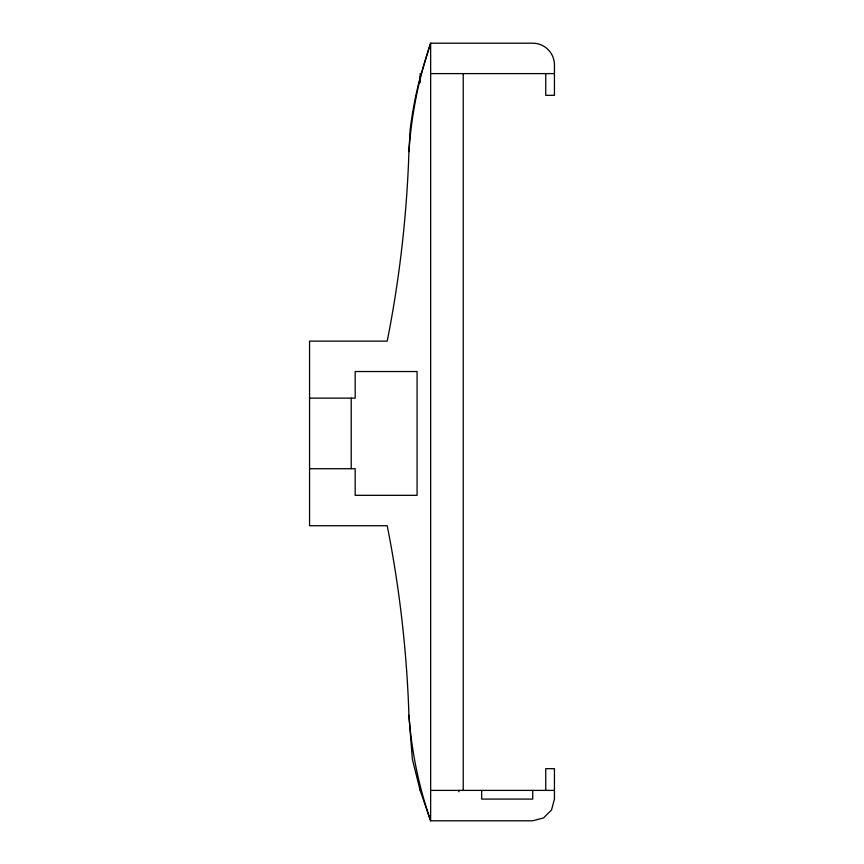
<?xml version="1.0" encoding="UTF-8"?>
<svg xmlns="http://www.w3.org/2000/svg" width="864" height="864" viewBox="0 0 864 864"><rect width="100%" height="100%" fill="white"/><g stroke="black" fill="none" stroke-linecap="round" stroke-linejoin="round"><path stroke-width="1.3" d="M545.756 790.398L545.756 768.679L554.44 768.679L554.44 799.081L551.534 809.946L543.586 817.895L532.721 820.8L430.65 820.8L420.152 790.42L420.152 787.72M420.185 82.598L420.152 73.602L421.2 73.602M420.152 790.42L412.355 759.24L408.931 715.219A1169.878 1169.878 0 0 0 387.212 525.733L309.56 525.733L309.56 341.129L387.212 341.129A1169.878 1169.878 0 0 0 408.931 151.643L410.162 129.589A406.458 406.458 0 0 1 420.185 77.198L430.65 43.2L532.721 43.2A21.719 21.719 0 0 1 554.44 64.919L554.44 95.321L545.756 95.321L545.756 73.98M430.65 73.602L554.44 73.602M309.56 398.142L355.18 398.142L355.18 371.531L417.074 371.531L417.074 495.331L355.18 495.331L355.18 468.72L309.56 468.72M430.65 790.398L554.44 790.398M532.721 790.398L532.721 799.081L481.68 799.081L481.68 790.398M463.223 73.602L463.223 790.42M458.881 790.398L458.881 791.78M351.216 398.142L351.216 468.72M408.931 151.643A422.258 422.258 0 0 1 430.65 43.2L430.65 820.8A411.556 411.556 0 0 1 408.931 715.219"/></g></svg>
